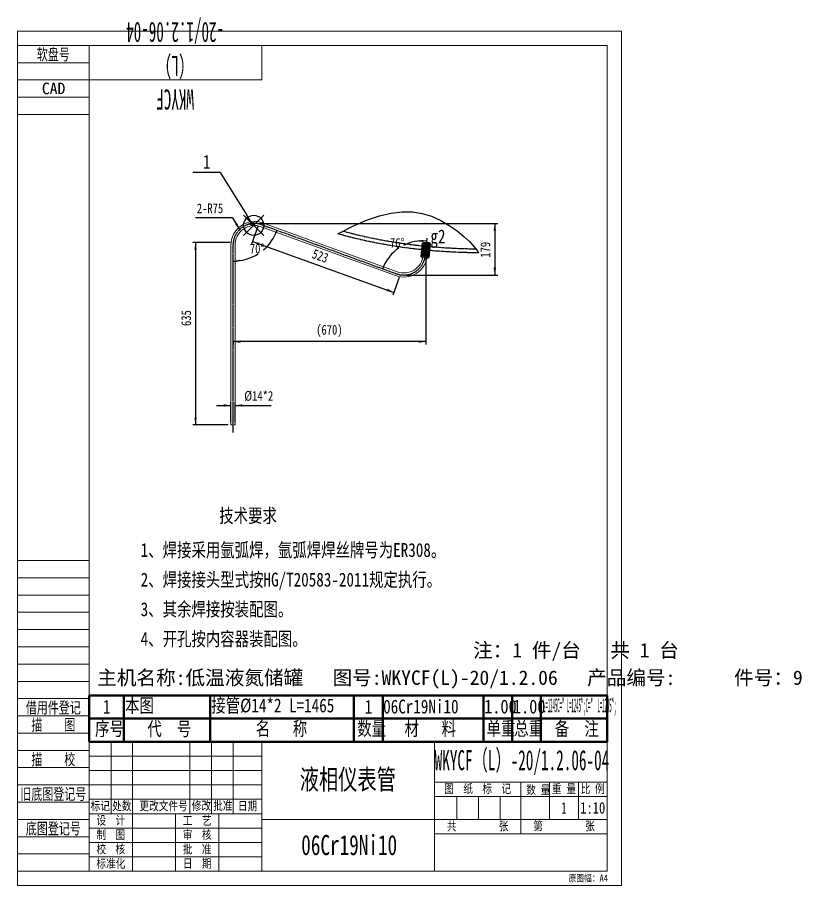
# Model space of a CAD drawing. Header units: millimetres. Extents: x 1505 to 130937, y -44938 to 37032.
# Drawn here: x 28012 to 30738, y -25308 to -22291 of the extents above; entities that cross this region are included whole.
import ezdxf

# ---------------------------------------------------------------- set-up
doc = ezdxf.new("R2010")
doc.units = ezdxf.units.MM
doc.linetypes.add('ACISOTGB', pattern=[16, 11, -1, 1, -1, 1, -1])
doc.linetypes.add('AM_ISO08W050', pattern=[16, 13, -1, 1, -1])
for name, color, linetype, lineweight in [('1轮廓实线层', 7, 'Continuous', 18), ('6', 2, 'Continuous', 18), ('AM_0', 7, 'Continuous', 50), ('AM_1', 3, 'ACISOTGB', 25), ('AM_12', 7, 'Continuous', 50), ('AM_4', 3, 'Continuous', 25), ('AM_5', 3, 'Continuous', 25), ('AM_6', 2, 'Continuous', 15), ('AM_7', 4, 'AM_ISO08W050', 25), ('AM_PAREF', 4, 'Continuous', 25), ('CDRAFT0', 7, 'Continuous', 18), ('RAHM2', 1, 'Continuous', 18), ('RAHM3', 2, 'Continuous', 18), ('RAHM5', 7, 'Continuous', 18), ('TILE1', 5, 'Continuous', 18)]:
    doc.layers.add(name, color=color, linetype=linetype, lineweight=lineweight)
doc.styles.add('ACANSTS', font='')
doc.styles.add('HZ', font='', dxfattribs={"width": 0.7})
doc.styles.add('PC_TEXTSTYLE', font='', dxfattribs={"width": 0.8})
doc.styles.get("Standard").update_dxf_attribs({"font": 'txt', "width": 0.8})
doc.styles.add('UserTxtStyle2', font='', dxfattribs={"width": 0.65})
doc.styles.add('UserTxtStyle34', font='', dxfattribs={"width": 0.8628})
doc.styles.add('UserTxtStyle5', font='', dxfattribs={"width": 0.55})
doc.styles.add('UserTxtStyle64', font='', dxfattribs={"width": 0.208867})
doc.styles.add('UserTxtStyle8', font='', dxfattribs={"width": 0.554017})
doc.styles.get('ACANSTS').set_extended_font_data('宋体')
doc.styles.get('HZ').set_extended_font_data('宋体')
doc.styles.get('PC_TEXTSTYLE').set_extended_font_data('宋体')
doc.styles.get('UserTxtStyle2').set_extended_font_data('宋体')
doc.styles.get('UserTxtStyle34').set_extended_font_data('宋体')
doc.styles.get('UserTxtStyle5').set_extended_font_data('宋体')
doc.styles.get('UserTxtStyle64').set_extended_font_data('宋体')
doc.styles.get('UserTxtStyle8').set_extended_font_data('宋体')
doc.dimstyles.new('AM_GB$0', dxfattribs={"dimtxt": 3.371484, "dimasz": 2.5, "dimexe": 1, "dimexo": 1, "dimgap": 2.088633, "dimtad": 1, "dimdsep": 46, "dimtxsty": 'Standard', "dimblk": 'NONE', "dimcen": 0, "dimdle": 5, "dimclrd": 256, "dimclre": 256, "dimclrt": 2, "dimadec": 0, "dimazin": 2, "dimtfac": 0.707107, "dimtdec": 3, "dimtmove": 2, "dimatfit": 3, "dimfxl": 1, "dimfrac": 2, "dimtolj": 1, "dimlwd": 18, "dimarcsym": 0})
doc.dimstyles.new('AM_GB$2', dxfattribs={"dimtxt": 3.371484, "dimasz": 2.5, "dimexe": 1, "dimexo": 1, "dimgap": 2.088633, "dimtad": 1, "dimtih": 1, "dimtoh": 1, "dimdsep": 46, "dimtxsty": 'Standard', "dimblk": 'NONE', "dimcen": 0, "dimdle": 5, "dimclrd": 256, "dimclre": 256, "dimclrt": 2, "dimadec": 0, "dimazin": 2, "dimtfac": 0.707107, "dimtdec": 3, "dimtmove": 2, "dimatfit": 3, "dimfxl": 1, "dimfrac": 2, "dimtolj": 1, "dimlwd": 18, "dimarcsym": 0})
doc.dimstyles.new('AM_GB$4', dxfattribs={"dimtxt": 3.371484, "dimasz": 2.5, "dimexe": 1, "dimexo": 1, "dimgap": 2.088633, "dimtad": 1, "dimdsep": 46, "dimtxsty": 'Standard', "dimblk": 'NONE', "dimcen": 0, "dimdle": 5, "dimclrd": 256, "dimclre": 256, "dimclrt": 2, "dimadec": 0, "dimazin": 2, "dimtfac": 0.707107, "dimtdec": 3, "dimtofl": 0, "dimtmove": 2, "dimatfit": 0, "dimfxl": 1, "dimfrac": 2, "dimtolj": 1, "dimlwd": 18, "dimarcsym": 0})

# ---------------------------------------------------------------- blocks, each defined once
blk = doc.blocks.new('*X21')
at = {"layer": 'CDRAFT0'}
for p, q in [((850, 2800), (850, 2920)), ((250, 2800), (850, 2800)), ((250, 50), (0, 50))]:
    blk.add_line(p, q, dxfattribs=at)
blk.add_lwpolyline([(250, 50), (250, 2920), (2050, 2920), (2050, 50), (250, 50)], dxfattribs=at)
at = {"layer": 'RAHM2'}
for p, q in [((250, 2860), (0, 2860)), ((250, 2740), (0, 2740)), ((250, 1130), (0, 1130)), ((250, 1010), (0, 1010)), ((250, 890), (0, 890)), ((250, 770), (0, 770)), ((250, 650), (0, 650)), ((250, 530), (0, 530)), ((250, 410), (0, 410)), ((250, 290), (0, 290)), ((250, 170), (0, 170)), ((250, 110), (0, 110))]:
    blk.add_line(p, q, dxfattribs=at)
at = {"layer": 'RAHM3'}
for p, q in [((250, 2920), (0, 2920)), ((250, 2800), (0, 2800)), ((250, 2680), (0, 2680)), ((250, 1070), (0, 1070)), ((250, 950), (0, 950)), ((250, 830), (0, 830)), ((250, 710), (0, 710)), ((250, 590), (0, 590)), ((250, 470), (0, 470)), ((250, 350), (0, 350)), ((250, 230), (0, 230))]:
    blk.add_line(p, q, dxfattribs=at)
at = {"layer": 'TILE1'}
blk.add_line((0, 0), (0, 2970), dxfattribs=at)
blk.add_lwpolyline([(0, 2970), (2100, 2970), (2100, 0), (0, 0)], dxfattribs=at)
at = {"layer": '6', "color": 1, "insert": (1915.8, 38.2), "char_height": 24.08, "width": 206.172, "attachment_point": 1, "line_spacing_factor": 1.37}
blk.add_mtext('原图幅：A4', dxfattribs=at)
at = {"layer": 'RAHM2', "char_height": 40, "attachment_point": 8}
for s, insert, width, style in [('软盘号', (125, 2864.4), 172.433, 'HZ'), ('CAD', (126, 2750), 122.333, 'ACANSTS'), ('借用件登记', (125, 594), 293.533, 'HZ'), ('描    图', (125, 534.7), 231, 'HZ'), ('描    校', (125, 414.4), 233.8, 'HZ'), ('旧底图登记号', (125, 293.8), 345.567, 'HZ'), ('底图登记号', (125, 173.8), 292.833, 'HZ')]:
    blk.add_mtext(s, dxfattribs=dict(at, insert=insert, width=width, style=style))
at = {"layer": 'RAHM5', "insert": (548.4, 2857.3), "char_height": 70, "width": 127.167, "attachment_point": 5, "rotation": 180, "style": 'UserTxtStyle5'}
blk.add_mtext('WKYCF（L）-20/1.2.06-04', dxfattribs=at)
blk = doc.blocks.new('*X22')
at = {"layer": 'CDRAFT0'}
for p, q in [((-1800, 0), (-1800, 450)), ((-1800, 450), (0, 450)), ((-1723.9, 200), (-1723.9, 450)), ((-1650, 0), (-1650, 450)), ((-1450, 200), (-1450, 450)), ((-1375, 200), (-1375, 450)), ((-1300, 200), (-1300, 450)), ((-1200, 0), (-1200, 450)), ((-600, 450), (-600, 0)), ((0, 450), (0, 0)), ((-597.2, 310), (0, 310)), ((-300, 130.8), (-300, 310)), ((-200, 180), (-200, 310)), ((-100, 180.3), (-100, 310)), ((-599.7, 260), (0, 260)), ((-1800, 200), (-1200, 200)), ((-1500, 0), (-1500, 200)), ((-1350, 0.2), (-1350, 200)), ((-1200, 180), (0, 180)), ((-600, 130), (0, 130)), ((-1800, 0), (0, 0))]:
    blk.add_line(p, q, dxfattribs=at)
at = {"layer": 'RAHM2'}
for p, q in [((-1800, 400), (-1200, 400)), ((-1800, 350), (-1200, 350)), ((-1800, 300), (-1200, 300)), ((-1800, 250), (-1200, 250)), ((-522.2, 180.3), (-522.2, 260)), ((-447.2, 180.3), (-447.2, 260)), ((-372.2, 180.3), (-372.2, 260)), ((-1800, 150), (-1200, 150)), ((-1800, 100), (-1200, 100)), ((-1800, 50), (-1200, 50))]:
    blk.add_line(p, q, dxfattribs=at)
for s, insert, char_height, width, attachment_point, style in [('图  纸  标  记', (-450, 285), 30, 349, 5, 'PC_TEXTSTYLE'), ('数 量', (-281.1, 264.2), 30, 123.6, 7, 'PC_TEXTSTYLE'), ('重 量', (-150, 285), 30, 123.8, 5, 'PC_TEXTSTYLE'), ('比 例', (-50, 285), 30, 116.2, 5, 'PC_TEXTSTYLE'), ('标记', (-1761.9, 225), 30, 97.8, 5, 'PC_TEXTSTYLE'), ('处数', (-1686.9, 225), 30, 97.2, 5, 'PC_TEXTSTYLE'), (' 更改文件号', (-1550, 225), 30, 278.4, 5, 'PC_TEXTSTYLE'), ('修改', (-1410.4, 225.9), 30, 98.2, 5, 'PC_TEXTSTYLE'), ('批准', (-1335.8, 225.9), 30, 98.2, 5, 'PC_TEXTSTYLE'), ('日期', (-1250, 225), 30, 88.2, 5, 'PC_TEXTSTYLE'), ('1', (-150, 220), 40, 22.1, 5, 'UserTxtStyle2'), ('设  计', (-1725, 175), 30, 148.6, 5, 'PC_TEXTSTYLE'), ('工  艺', (-1425, 175), 30, 147.8, 5, 'PC_TEXTSTYLE'), ('共         张', (-450, 155), 30, 328.8, 5, 'PC_TEXTSTYLE'), ('第         张', (-150, 155), 30, 328.6, 5, 'PC_TEXTSTYLE'), ('制  图', (-1725, 125), 30, 147, 5, 'PC_TEXTSTYLE'), ('审  核', (-1425, 125), 30, 147, 5, 'PC_TEXTSTYLE'), ('校  核', (-1725, 75), 30, 148.4, 5, 'PC_TEXTSTYLE'), ('批  准', (-1425, 75), 30, 149.4, 5, 'PC_TEXTSTYLE'), ('标准化', (-1725, 25), 30, 149.2, 5, 'PC_TEXTSTYLE'), ('日  期', (-1425, 25.2), 30, 139.4, 5, 'PC_TEXTSTYLE')]:
    blk.add_mtext(s, dxfattribs=dict(at, insert=insert, char_height=char_height, width=width, attachment_point=attachment_point, style=style))
at = {"layer": 'RAHM2', "color": 2, "insert": (-50, 220), "char_height": 40, "width": 133.067, "attachment_point": 5, "style": 'PC_TEXTSTYLE'}
blk.add_mtext('1:10', dxfattribs=at)
at = {"layer": 'RAHM5', "char_height": 70, "attachment_point": 5}
for s, insert, width, style in [('WKYCF（L）-20/1.2.06-04', (-296, 377.5), 948.523, 'UserTxtStyle8'), ('液相仪表管', (-901.3, 315.2), 516.95, 'HZ'), ('06Cr19Ni10', (-896.6, 90.6), 517.358, 'HZ')]:
    blk.add_mtext(s, dxfattribs=dict(at, insert=insert, width=width, style=style))
blk = doc.blocks.new('*X23')
at = {"layer": 'AM_PAREF'}
for p, q in [((28798.8, -23048.6), (28868.8, -22978.6)), ((28798.8, -22978.6), (28868.8, -23048.6))]:
    blk.add_line(p, q, dxfattribs=at)
blk.add_circle((28833.8, -23013.6), 35, dxfattribs=at)
blk = doc.blocks.new('*X118')
at = {"layer": 'AM_5'}
for points in [[(28631.6, -23073.1), (28635.7, -23098.1), (28627.4, -23098.1)], [(28631.6, -23707.2), (28635.7, -23682.2), (28627.4, -23682.2)]]:
    blk.add_hatch(color=256, dxfattribs=at).paths.add_polyline_path(points, flags=0)
for p, q in [((28751.8, -23073.1), (28621.6, -23073.1)), ((28631.6, -23073.1), (28631.6, -23707.2)), ((28744.8, -23707.2), (28621.6, -23707.2))]:
    blk.add_line(p, q, dxfattribs=at)
at = {"layer": 'AM_5', "color": 2, "insert": (28599.1, -23336), "char_height": 33.71, "width": 100, "attachment_point": 5, "rotation": 90, "line_spacing_factor": 1.37}
blk.add_mtext('635', dxfattribs=at)
blk = doc.blocks.new('_NONE')
blk = doc.blocks.new('*X119')
at = {"layer": 'AM_5'}
for points in [[(28754.8, -23639.5), (28729.8, -23635.3), (28729.8, -23643.7)], [(28768.8, -23639.5), (28793.8, -23635.3), (28793.8, -23643.7)]]:
    blk.add_hatch(color=256, dxfattribs=at).paths.add_polyline_path(points, flags=0)
for p, q in [((28704.8, -23639.5), (28754.8, -23639.5)), ((28754.8, -23697.2), (28754.8, -23629.5)), ((28768.8, -23697.2), (28768.8, -23629.5)), ((28768.8, -23639.5), (28768.8, -23639.5)), ((28768.8, -23639.5), (28894.8, -23639.5))]:
    blk.add_line(p, q, dxfattribs=at)
at = {"layer": 'AM_5', "color": 2, "insert": (28851.3, -23607), "char_height": 33.71, "width": 166, "attachment_point": 5, "line_spacing_factor": 1.37}
blk.add_mtext('%%C14*2', dxfattribs=at)
blk = doc.blocks.new('*X233')
at = {"layer": 'AM_5'}
for points in [[(29671.8, -23007.2), (29676, -23032.2), (29667.6, -23032.2)], [(29671.8, -23186.3), (29676, -23161.3), (29667.6, -23161.3)]]:
    blk.add_hatch(color=256, dxfattribs=at).paths.add_polyline_path(points, flags=0)
for p, q in [((28846.8, -23007.2), (29681.8, -23007.2)), ((29671.8, -23007.2), (29671.8, -23186.3)), ((29365.2, -23186.3), (29681.8, -23186.3))]:
    blk.add_line(p, q, dxfattribs=at)
at = {"layer": 'AM_5', "color": 2, "insert": (29639.3, -23098.5), "char_height": 33.71, "width": 67.5, "attachment_point": 5, "rotation": 90, "line_spacing_factor": 1.37}
blk.add_mtext('179', dxfattribs=at)
blk = doc.blocks.new('*X252')
at = {"layer": 'AM_5'}
for points in [[(28761.8, -23417.9), (28786.8, -23422), (28786.8, -23413.7)], [(29431.8, -23417.9), (29406.8, -23422), (29406.8, -23413.7)]]:
    blk.add_hatch(color=256, dxfattribs=at).paths.add_polyline_path(points, flags=0)
for p, q in [((29431.8, -23109.9), (29431.8, -23427.9)), ((29431.8, -23417.9), (28761.8, -23417.9)), ((28761.8, -23418.1), (28761.8, -23427.9))]:
    blk.add_line(p, q, dxfattribs=at)
at = {"layer": 'AM_5', "color": 2, "insert": (29096.8, -23381), "char_height": 33.71, "width": 150, "attachment_point": 5, "line_spacing_factor": 1.37}
blk.add_mtext('(670)', dxfattribs=at)
blk = doc.blocks.new('*X253')
at = {"layer": 'AM_5', "color": 3}
for p, q in [((28717.5, -22830.2), (28621.7, -22830.2)), ((28717.5, -22830.2), (28810.1, -22978)), ((28825.3, -23002.3), (28810.1, -22978))]:
    blk.add_line(p, q, dxfattribs=at)
blk.add_circle((28828.7, -23007.6), 6.25, dxfattribs=at)
at = {"layer": 'AM_5', "color": 2, "insert": (28657.1, -22817.1), "char_height": 48.2, "width": 20, "attachment_point": 7, "line_spacing_factor": 1.37}
blk.add_mtext('1', dxfattribs=at)
blk = doc.blocks.new('*X254')
at = {"layer": 'AM_0', "color": 7}
blk.add_line((28262.2, -24647.4), (30062.2, -24647.4), dxfattribs=at)
at = {"layer": 'AM_0', "color": 1}
for p, q in [((28382.2, -24647.4), (28382.2, -24727.9)), ((28682.2, -24647.4), (28682.2, -24727.9)), ((29182.2, -24647.4), (29182.2, -24727.9)), ((29282.2, -24647.4), (29282.2, -24727.9)), ((29632.2, -24647.4), (29632.2, -24727.9)), ((29732.2, -24647.4), (29732.2, -24727.9)), ((29832.2, -24647.4), (29832.2, -24727.9)), ((28262.2, -24727.9), (30062.2, -24727.9)), ((28382.2, -24727.9), (28382.2, -24808.4)), ((28682.2, -24727.9), (28682.2, -24808.4)), ((29182.2, -24727.9), (29182.2, -24808.4)), ((29282.2, -24727.9), (29282.2, -24808.4)), ((29632.2, -24727.9), (29632.2, -24808.4)), ((29732.2, -24727.9), (29732.2, -24808.4)), ((29832.2, -24727.9), (29832.2, -24808.4))]:
    blk.add_line(p, q, dxfattribs=at)
at = {"layer": 'AM_0', "color": 7}
blk.add_lwpolyline([(28262.2, -24647.4), (28262.2, -24808.4), (30062.2, -24808.4), (30062.2, -24647.4)], dxfattribs=at)
at = {"layer": 'AM_0', "color": 2, "line_spacing_factor": 1.37}
for s, insert, char_height, width, attachment_point in [('本图', (28386.8, -24658.4), 48.16, 150, 1), ('接管%%C14*2 L=1465', (28686.5, -24658), 48.164, 777.333, 1), ('1', (28309.7, -24710.9), 48.2, 20, 7), ('1', (29219.7, -24710.9), 48.2, 20, 7), ('06Cr19Ni10', (29283.8, -24710.9), 48.16, 342.857, 7), ('序号', (28282.3, -24738.9), 48.16, 148, 1), ('代  号', (28464.1, -24739.3), 48.16, 306.286, 1), ('名   称', (28840.8, -24738.5), 48.16, 405.143, 1), ('数量', (29193.7, -24738.5), 48.16, 152.667, 1), ('材   料', (29358.2, -24738.9), 48.16, 461.905, 1), ('单重', (29643.5, -24738.5), 48.16, 152, 1), ('总重', (29739.5, -24738.5), 48.16, 146.667, 1), ('备  注', (29880.5, -24738.9), 48.16, 319.619, 1)]:
    blk.add_mtext(s, dxfattribs=dict(at, insert=insert, char_height=char_height, width=width, attachment_point=attachment_point))
at = {"layer": 'AM_0', "color": 2, "attachment_point": 7, "line_spacing_factor": 1.37}
for s, insert, char_height, width, style in [('1.00', (29634.8, -24710.9), 48.16, 129.42, 'UserTxtStyle34'), ('1.00', (29734.8, -24710.9), 48.16, 129.42, 'UserTxtStyle34'), ('L=1245C=" L=1245";C="  L=1245";', (29839.7, -24718), 48.164, 345.19, 'UserTxtStyle64')]:
    blk.add_mtext(s, dxfattribs=dict(at, insert=insert, char_height=char_height, width=width, style=style))
blk = doc.blocks.new('*X263')
at = {"layer": 'AM_5'}
blk.add_hatch(color=256, dxfattribs=at).paths.add_polyline_path([(28761.8, -23138), (28786.4, -23132.9), (28787.1, -23139.1)], flags=0)
blk.add_hatch(color=256, dxfattribs=at).paths.add_polyline_path([(28761.8, -23138), (28786.4, -23132.9), (28787.1, -23139.1)], flags=0)
for start, end in [(310.5252, 340), (270, 302.5924)]:
    blk.add_arc((28761.8, -22975.1), 162.9, start, end, dxfattribs=at)
at = {"layer": 'AM_5', "color": 2, "insert": (28845.6, -23094.8), "char_height": 33.71, "width": 60, "attachment_point": 5, "line_spacing_factor": 1.37}
blk.add_mtext('70%%D', dxfattribs=at)
blk = doc.blocks.new('*X264')
at = {"layer": 'AM_5'}
blk.add_hatch(color=256, dxfattribs=at).paths.add_polyline_path([(28786, -23030.2), (28776.7, -23006.6), (28769.6, -23010.9)], flags=0)
for q in [(28631.3, -22987.3), (28786, -23030.2)]:
    blk.add_line((28760.3, -22987.3), q, dxfattribs=at)
at = {"layer": 'AM_5', "color": 2, "insert": (28681.8, -22954.8), "char_height": 33.71, "width": 194, "attachment_point": 5, "line_spacing_factor": 1.37}
blk.add_mtext('2-R75', dxfattribs=at)
blk = doc.blocks.new('*X366')
at = {"layer": 'AM_5'}
for points in [[(28829.2, -23069.9), (28854.1, -23074.4), (28851.3, -23082.3)], [(29321.1, -23246.6), (29299, -23234.2), (29296.2, -23242.1)]]:
    blk.add_hatch(color=256, dxfattribs=at).paths.add_polyline_path(points, flags=0)
for p, q in [((28847.8, -23018), (28825.8, -23079.3)), ((28829.2, -23069.9), (29321.1, -23246.6)), ((29339.7, -23194.7), (29317.7, -23256))]:
    blk.add_line(p, q, dxfattribs=at)
at = {"layer": 'AM_5', "color": 2, "insert": (29065.1, -23120.1), "char_height": 33.71, "width": 89.143, "attachment_point": 5, "rotation": 340.2425, "line_spacing_factor": 1.37}
blk.add_mtext('523', dxfattribs=at)
blk = doc.blocks.new('*X367')
at = {"layer": 'AM_5'}
blk.add_hatch(color=256, dxfattribs=at).paths.add_polyline_path([(29434.9, -23068.5), (29409.9, -23071.2), (29409.7, -23065)], flags=0)
blk.add_hatch(color=256, dxfattribs=at).paths.add_polyline_path([(29434.9, -23068.5), (29409.9, -23071.2), (29409.7, -23065)], flags=0)
blk.add_line((29435.8, -23059.8), (29435.9, -23058.5), dxfattribs=at)
for start, end in [(84.2682, 116.6023), (123.6825, 160)]:
    blk.add_arc((29420.2, -23214.7), 147, start, end, dxfattribs=at)
at = {"layer": 'AM_5', "color": 2, "insert": (29332.4, -23074.9), "char_height": 33.71, "width": 60, "attachment_point": 5, "line_spacing_factor": 1.37}
blk.add_mtext('76%%D', dxfattribs=at)

msp = doc.modelspace()

# ---------------------------------------------------------------- linework, layer by layer
at = {"layer": '1轮廓实线层'}
for p, q in [((28860.01637, -23018.28917), (29327.19001, -23188.32647)), ((28864.80465, -23005.13348), (29331.97829, -23175.17077)), ((28754.759, -23082.18827), (28754.759, -23707.18144)), ((28768.759, -23082.18827), (28768.759, -23707.18144)), ((28768.759, -23707.18144), (28754.759, -23707.18144))]:
    msp.add_line(p, q, dxfattribs=at)
for centre, radius, start, end in [((28836.759, -23082.18827), 82, 70, 180), ((28836.759, -23082.18827), 68, 70, 180), ((29355.23566, -23111.27168), 82, 250, 354.26819712), ((29355.23566, -23111.27168), 68, 250, 354.26819712)]:
    msp.add_arc(centre, radius, start, end, dxfattribs=at)
at = {"layer": 'AM_0'}
for p, q in [((29422.21592, -23074.77868), (29417.42207, -23122.53869)), ((29423.3108, -23073.88355), (29422.21592, -23074.77868)), ((29423.3108, -23073.88355), (29445.2008, -23076.08073)), ((29429.2808, -23074.48278), (29424.88643, -23118.26279)), ((29439.2308, -23075.4815), (29434.83643, -23119.26152)), ((29446.09593, -23077.17561), (29441.30207, -23124.93562)), ((29445.2008, -23076.08073), (29446.09593, -23077.17561)), ((29418.31719, -23123.63356), (29417.42207, -23122.53869)), ((29418.31719, -23123.63356), (29422.00658, -23124.00388)), ((29420.05844, -23123.80834), (29422.24819, -23122.01808)), ((29422.64768, -23118.03808), (29422.24819, -23122.01808)), ((29422.54781, -23119.03308), (29422.24819, -23122.01808)), ((29422.24819, -23122.01808), (29422.36179, -23122.02949)), ((29422.64768, -23118.03808), (29437.07518, -23119.48623)), ((29435.98636, -23125.40709), (29440.2072, -23125.83075)), ((29436.3149, -23123.43001), (29436.67569, -23123.46623)), ((29437.07518, -23119.48623), (29436.67569, -23123.46623)), ((29436.97531, -23120.48123), (29436.67569, -23123.46623)), ((29438.46595, -23125.65597), (29436.67569, -23123.46623)), ((29440.2072, -23125.83075), (29441.30207, -23124.93562))]:
    msp.add_line(p, q, dxfattribs=at)
at = {"layer": 'AM_1', "linetype": 'ACISOTGB', "lineweight": 25}
msp.add_ellipse((29624.759, -22595.19084), major_axis=(1000, 0), ratio=0.5, start_param=4.2113213834, end_param=4.6938549688, dxfattribs=at)
msp.add_open_spline([(29615.15303, -23109.16774), (29601.72455, -23109.10375), (29588.29859, -23108.9055), (29535.86642, -23107.60552), (29496.9582, -23105.50152), (29419.8815, -23099.04746), (29381.71326, -23094.69742), (29306.62425, -23083.80713), (29269.7037, -23077.26691), (29197.60031, -23062.07968), (29162.4177, -23053.43273), (29127.51565, -23043.55449), (29126.69498, -23043.32146), (29125.87496, -23043.08785)], degree=3, knots=[0, 0, 0, 0, 38.9796937847, 38.9796937847, 152.3753571772, 152.3753571772, 265.7710205697, 265.7710205697, 379.1666839622, 379.1666839622, 492.5623473547, 492.5623473547, 495.2950532884, 495.2950532884, 495.2950532884, 495.2950532884], dxfattribs=at)
at = {"layer": 'AM_4'}
msp.add_lwpolyline([(29125.87496, -23043.08785), (29178.16947, -23016.65554), (29226.25372, -22995.94878), (29270.5908, -22980.7913), (29311.64378, -22971.0068), (29349.87573, -22966.41898), (29385.74975, -22966.85155), (29419.72891, -22972.12823), (29452.27629, -22982.0727), (29483.65667, -22996.31466), (29513.34166, -23013.70762), (29540.60455, -23032.91107), (29564.71863, -23052.58449), (29584.95723, -23071.38738), (29600.59362, -23087.97923), (29610.90112, -23101.01952), (29615.15303, -23109.16774)], dxfattribs=at)
at = {"layer": 'AM_7', "linetype": 'AM_ISO08W050', "lineweight": 25}
for p, q in [((28862.41051, -23011.71132), (29329.58415, -23181.74862)), ((28761.759, -23082.18827), (28761.759, -23733.94454)), ((29435.78377, -23059.75941), (29429.86143, -23118.76215))]:
    msp.add_line(p, q, dxfattribs=at)
for centre, start, end in [((28836.759, -23082.18827), 70, 180), ((29355.23566, -23111.27168), 250, 354.26819712)]:
    msp.add_arc(centre, 75, start, end, dxfattribs=at)

# ---------------------------------------------------------------- block references
at = {"layer": 'AM_0', "linetype": 'Continuous', "lineweight": 18}
for name, p in [('*X21', (28012.24205, -25308.38723)), ('*X22', (30062.24205, -25258.38723))]:
    msp.add_blockref(name, p, dxfattribs=at)
at = {"layer": 'AM_0'}
msp.add_blockref('*X254', (0, 0), dxfattribs=at)
at = {"layer": 'AM_12'}
msp.add_blockref('*X23', (0, 0), dxfattribs=at)
at = {"layer": 'AM_5'}
msp.add_blockref('*X253', (0, 0), dxfattribs=at)

# ---------------------------------------------------------------- texts
at = {"layer": 'AM_6', "color": 2, "linetype": 'Continuous', "lineweight": 50, "line_spacing_factor": 1.37}
for s, insert, char_height, width, attachment_point in [('g2', (29447.87169, -23092.22076), 48.164062, 70.7142857, 7), (' 技术要求', (28687.73189, -23998.62791), 48.164062, 860.4761905, 1), ('1、焊接采用氩弧焊，氩弧焊焊丝牌号为ER308。', (28440.87475, -24117.82791), 48.1640625, 1691.6190476, 1), ('2、焊接接头型式按HG/T20583-2011规定执行。', (28440.87475, -24220.76516), 48.1640625, 1806.989011, 1), ('3、其余焊接按装配图。', (28440.87475, -24323.70241), 48.1640625, 790.6080586, 1), ('4、开孔按内容器装配图。', (28440.87475, -24426.63966), 48.1640625, 880.3223443, 1)]:
    msp.add_mtext(s, dxfattribs=dict(at, insert=insert, char_height=char_height, width=width, attachment_point=attachment_point))
at = {"layer": 'AM_6', "color": 2, "linetype": 'Continuous', "lineweight": 50, "char_height": 50, "attachment_point": 1, "style": 'ACANSTS'}
for s, insert, width in [('注：1 件/台   共 1 台', (29596.23755, -24465.20831), 3369.1111011), ('主机名称:低温液氮储罐   图号:WKYCF(L)-20/1.2.06   产品编号:      件号：9', (28289.83427, -24560.58637), 3352.2463605)]:
    msp.add_mtext(s, dxfattribs=dict(at, insert=insert, width=width))

# ---------------------------------------------------------------- dimensions: what is measured, and where the dimension line sits
at = {"layer": 'AM_5'}
dim = msp.add_radius_dim(center=(28811.759, -23073.09476), mpoint=(28786.03731, -23030.21826), text='2-R75', dimstyle='AM_GB$4', override={"dimscale": 10, "dimpost": '%\\\\A3;R<>', "dimsah": 1, "dimtfill": 1}, dxfattribs=at)
dim.commit()
dim.dimension.update_dxf_attribs({"geometry": '*X264', "text_midpoint": (28725.2041, -22928.81294)})
for base, line1, line2, picture, middle in [((28855.17904, -23108.49482), ((28761.759, -23082.18827), (28761.759, -23733.94454)), ((28862.41051, -23011.71132), (29329.58415, -23181.74862)), '*X263', (28845.59086, -23094.80148)), ((29342.04098, -23090.26444), ((28862.41051, -23011.71132), (29329.58415, -23181.74862)), ((29435.78377, -23059.75941), (29429.86143, -23118.76215)), '*X367', (29332.40437, -23074.92266))]:
    dim = msp.add_angular_dim_2l(base=base, line1=line1, line2=line2, dimstyle='AM_GB$2', override={"dimscale": 10, "dimtad": 0, "dimtih": 0, "dimtoh": 0, "dimsah": 1, "dimtix": 1, "dimtfill": 1, "dimtzin": 8}, dxfattribs=at)
    dim.commit()
    dim.dimension.update_dxf_attribs({"geometry": picture, "text_midpoint": middle})
for base, p1, p2, angle, picture, middle in [((29321.10907, -23246.58765), (28851.17679, -23008.58713), (29343.12701, -23185.28776), 340.24252607, '*X366', (29054.15687, -23150.70271)), ((29671.78884, -23186.27168), (28836.759, -23007.18827), (29355.23566, -23186.27168), 90, '*X233', (29671.78884, -23098.51634))]:
    dim = msp.add_linear_dim(base=base, p1=p1, p2=p2, angle=angle, dimstyle='AM_GB$0', override={"dimscale": 10, "dimsah": 1, "dimtfill": 1, "dimtzin": 8}, dxfattribs=at)
    dim.commit()
    dim.dimension.update_dxf_attribs({"geometry": picture, "text_midpoint": middle, "dimtype": 160})
dim = msp.add_linear_dim(base=(28631.56036, -23707.18144), p1=(28761.759, -23073.09476), p2=(28754.759, -23707.18144), angle=90, text='635', dimstyle='AM_GB$0', override={"dimscale": 10, "dimsah": 1, "dimtfill": 1}, dxfattribs=at)
dim.commit()
dim.dimension.update_dxf_attribs({"geometry": '*X118', "text_midpoint": (28631.56036, -23335.97559), "dimtype": 160})
for base, p1, p2, text, picture, middle in [((28761.759, -23417.87659), (29431.759, -23099.85715), (28761.759, -23408.0664), '(670)', '*X252', (29096.759, -23417.87659)), ((28768.759, -23639.50235), (28754.759, -23707.18144), (28768.759, -23707.18144), '%%C14*2', '*X119', (28851.259, -23639.50235))]:
    dim = msp.add_linear_dim(base=base, p1=p1, p2=p2, text=text, dimstyle='AM_GB$0', override={"dimscale": 10, "dimsah": 1, "dimtfill": 1}, dxfattribs=at)
    dim.commit()
    dim.dimension.update_dxf_attribs({"geometry": picture, "text_midpoint": middle, "dimtype": 160})

doc.saveas('drawing.dxf')
